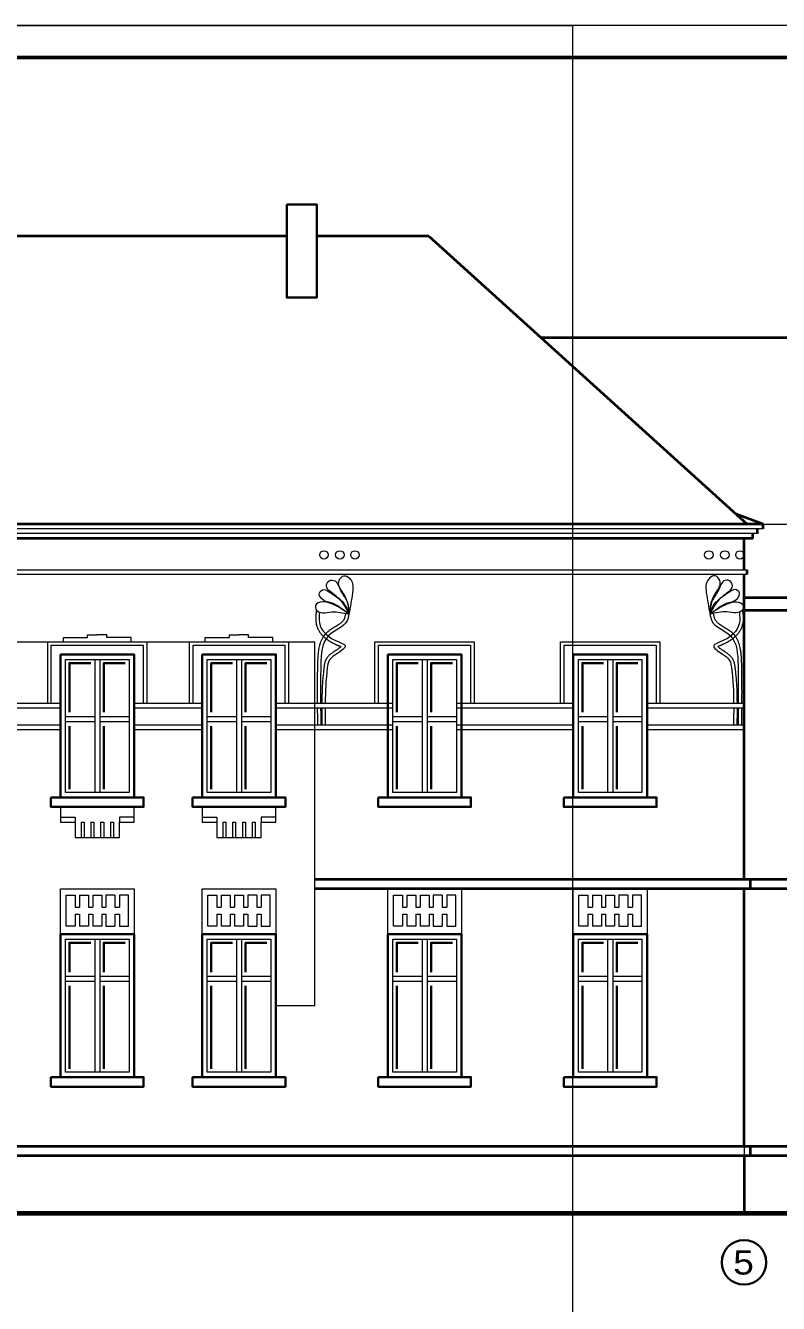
# Model space of a CAD drawing. Header units: millimetres. Extents: x 752233 to 2620908, y -654617 to -58944.
# Drawn here: x 1327299 to 1339145, y -292714 to -272613 of the extents above; entities that cross this region are included whole.
import ezdxf

# ---------------------------------------------------------------- set-up
doc = ezdxf.new("R2010")
doc.units = ezdxf.units.MM
doc.header["$LTSCALE"] = 90
doc.linetypes.add('DASHDOT', pattern=[25.4, 12.7, -6.35, 0, -6.35])
doc.layers.get('0').update_dxf_attribs({"lineweight": 15})
doc.layers.add('Frame', color=3, linetype='Continuous', lineweight=0, plot=False)
doc.styles.add('style2', font='ARIAL.TTF')

msp = doc.modelspace()

# ---------------------------------------------------------------- linework, layer by layer
at = {"color": 250, "linetype": 'ByBlock', "ltscale": 4}
msp.add_line((1393313.3, -272613.1), (1306957.9, -272613.1), dxfattribs=at)
at = {"color": 7, "lineweight": 50}
msp.add_line((1308957.9, -273113.1), (1392813.3, -273113.1), dxfattribs=at)
at = {"color": 250, "lineweight": 35}
for p, q in [((1331409.3, -275927.7), (1324501.7, -275927.7)), ((1333643.4, -275927.7), (1331879.3, -275927.7)), ((1333643.4, -275927.7), (1338654.5, -280454.6)), ((1339960.4, -277524), (1335410.4, -277524)), ((1338903.4, -280454.6), (1338480.4, -280297.3)), ((1338903.4, -280454.6), (1311913.4, -280454.6)), ((1338743.4, -280679.6), (1338743.4, -280604.6)), ((1338813.4, -280604.6), (1338813.4, -280529.6)), ((1338903.4, -280529.6), (1338903.4, -280454.6)), ((1338743.4, -280679.6), (1312073.4, -280679.6)), ((1338603.4, -281174.2), (1338603.4, -280679.6)), ((1338653.4, -281244.2), (1338653.4, -281174.2)), ((1338603.4, -286044.6), (1338603.4, -281244.2)), ((1345903.4, -281615.3), (1338603.4, -281615.3)), ((1345833.4, -281815.3), (1338603.4, -281815.3)), ((1364037, -286044.6), (1331849.8, -286044.6)), ((1364037, -286194.6), (1331849.8, -286194.6)), ((1338603.4, -290244.6), (1338603.4, -286194.6)), ((1338703.4, -286194.6), (1338703.4, -286044.6)), ((1345903.4, -290244.6), (1312113.4, -290244.6)), ((1338703.4, -290394.6), (1338703.4, -290244.6)), ((1345903.4, -290394.6), (1312113.4, -290394.6)), ((1338603.4, -290394.6), (1338603.4, -291300.2))]:
    msp.add_line(p, q, dxfattribs=at)
at = {"color": 250, "lineweight": 15}
for p, q in [((1338903.4, -280529.6), (1311913.4, -280529.6)), ((1338813.4, -280604.6), (1312003.4, -280604.6)), ((1338903.4, -280454.6), (1356983.4, -280454.6)), ((1317603.4, -281174.2), (1338653.4, -281174.2)), ((1317603.4, -281244.2), (1338653.4, -281244.2)), ((1326976.8, -282304.6), (1327646.8, -282304.6)), ((1329206.8, -282304.6), (1329876.8, -282304.6)), ((1331436.8, -282304.6), (1331849.8, -282304.6)), ((1331849.8, -288029.6), (1331849.8, -282304.6)), ((1328386.8, -282584.6), (1328386.8, -284674.6)), ((1328466.8, -282584.6), (1328466.8, -284674.6)), ((1330616.8, -282584.6), (1330616.8, -284674.6)), ((1330696.8, -282584.6), (1330696.8, -284674.6)), ((1333536.8, -282584.6), (1333536.8, -284674.6)), ((1333616.8, -282584.6), (1333616.8, -284674.6)), ((1336456.8, -282584.6), (1336456.8, -284674.6)), ((1336536.8, -282584.6), (1336536.8, -284674.6)), ((1326776.8, -283274.2), (1327846.8, -283274.2)), ((1326776.8, -283344.2), (1327846.8, -283344.2)), ((1327646.8, -283274.2), (1327846.8, -283274.2)), ((1329006.8, -283274.2), (1329206.8, -283274.2)), ((1329006.8, -283274.2), (1330076.8, -283274.2)), ((1329006.8, -283344.2), (1330076.8, -283344.2)), ((1329876.8, -283274.2), (1330076.8, -283274.2)), ((1331236.8, -283274.2), (1331436.8, -283274.2)), ((1331236.8, -283274.2), (1333076.8, -283274.2)), ((1331236.8, -283344.2), (1333076.8, -283344.2)), ((1332796.8, -283274.2), (1332996.8, -283274.2)), ((1334076.8, -283274.2), (1335916.8, -283274.2)), ((1334076.8, -283344.2), (1335916.8, -283344.2)), ((1334156.8, -283274.2), (1334356.8, -283274.2)), ((1335716.8, -283274.2), (1335916.8, -283274.2)), ((1337076.8, -283274.2), (1337276.8, -283274.2)), ((1337076.8, -283274.2), (1338603.4, -283274.2)), ((1337076.8, -283344.2), (1338603.4, -283344.2)), ((1326776.8, -283614.2), (1327846.8, -283614.2)), ((1327926.8, -283479.2), (1328386.8, -283479.2)), ((1327926.8, -283559.2), (1328386.8, -283559.2)), ((1328466.8, -283479.2), (1328926.8, -283479.2)), ((1328466.8, -283559.2), (1328926.8, -283559.2)), ((1329006.8, -283614.2), (1330076.8, -283614.2)), ((1330156.8, -283479.2), (1330616.8, -283479.2)), ((1330156.8, -283559.2), (1330616.8, -283559.2)), ((1330696.8, -283479.2), (1331156.8, -283479.2)), ((1330696.8, -283559.2), (1331156.8, -283559.2)), ((1331236.8, -283614.2), (1333076.8, -283614.2)), ((1333076.8, -283479.2), (1333536.8, -283479.2)), ((1333076.8, -283559.2), (1333536.8, -283559.2)), ((1333616.8, -283479.2), (1334076.8, -283479.2)), ((1333616.8, -283559.2), (1334076.8, -283559.2)), ((1334076.8, -283614.2), (1335916.8, -283614.2)), ((1335996.8, -283479.2), (1336456.8, -283479.2)), ((1335996.8, -283559.2), (1336456.8, -283559.2)), ((1336536.8, -283479.2), (1336996.8, -283479.2)), ((1336536.8, -283559.2), (1336996.8, -283559.2)), ((1337076.8, -283614.2), (1338603.4, -283614.2)), ((1326776.8, -283684.2), (1327846.8, -283684.2)), ((1329006.8, -283684.2), (1330076.8, -283684.2)), ((1331236.8, -283684.2), (1333076.8, -283684.2)), ((1334076.8, -283684.2), (1335916.8, -283684.2)), ((1337076.8, -283684.2), (1338603.4, -283684.2)), ((1328171.5, -285144.6), (1328220.2, -285144.6)), ((1328171.5, -285144.6), (1328171.5, -285384.6)), ((1328220.2, -285144.6), (1328220.2, -285384.6)), ((1328325, -285144.6), (1328373.7, -285144.6)), ((1328325, -285144.6), (1328325, -285384.6)), ((1328373.7, -285144.6), (1328373.7, -285384.6)), ((1328479.9, -285144.6), (1328528.6, -285144.6)), ((1328479.9, -285144.6), (1328479.9, -285384.6)), ((1328528.6, -285144.6), (1328528.6, -285384.6)), ((1328633.4, -285144.6), (1328682, -285144.6)), ((1328633.4, -285144.6), (1328633.4, -285384.6)), ((1328682, -285144.6), (1328682, -285384.6)), ((1330401.5, -285144.6), (1330450.2, -285144.6)), ((1330401.5, -285144.6), (1330401.5, -285384.6)), ((1330450.2, -285144.6), (1330450.2, -285384.6)), ((1330555, -285144.6), (1330603.7, -285144.6)), ((1330555, -285144.6), (1330555, -285384.6)), ((1330603.7, -285144.6), (1330603.7, -285384.6)), ((1330709.9, -285144.6), (1330758.6, -285144.6)), ((1330709.9, -285144.6), (1330709.9, -285384.6)), ((1330758.6, -285144.6), (1330758.6, -285384.6)), ((1330863.4, -285144.6), (1330912, -285144.6)), ((1330863.4, -285144.6), (1330863.4, -285384.6)), ((1330912, -285144.6), (1330912, -285384.6)), ((1328077.5, -286291.1), (1328077.5, -286479.2)), ((1328148.4, -286291.1), (1328148.4, -286479.2)), ((1328290.1, -286291.1), (1328290.1, -286479.2)), ((1328355.9, -286291.1), (1328355.9, -286479.2)), ((1328497.6, -286291.1), (1328497.6, -286479.2)), ((1328563.5, -286291.1), (1328563.5, -286479.2)), ((1328705.2, -286291.1), (1328705.2, -286479.2)), ((1328776.1, -286291.1), (1328776.1, -286479.2)), ((1330307.5, -286291.1), (1330307.5, -286479.2)), ((1330378.4, -286291.1), (1330378.4, -286479.2)), ((1330520.1, -286291.1), (1330520.1, -286479.2)), ((1330585.9, -286291.1), (1330585.9, -286479.2)), ((1330727.6, -286291.1), (1330727.6, -286479.2)), ((1330793.5, -286291.1), (1330793.5, -286479.2)), ((1330935.2, -286291.1), (1330935.2, -286479.2)), ((1331006.1, -286291.1), (1331006.1, -286479.2)), ((1333227.5, -286291.1), (1333227.5, -286479.2)), ((1333298.4, -286291.1), (1333298.4, -286479.2)), ((1333440.1, -286291.1), (1333440.1, -286479.2)), ((1333505.9, -286291.1), (1333505.9, -286479.2)), ((1333647.6, -286291.1), (1333647.6, -286479.2)), ((1333713.5, -286291.1), (1333713.5, -286479.2)), ((1333855.2, -286291.1), (1333855.2, -286479.2)), ((1333926.1, -286291.1), (1333926.1, -286479.2)), ((1336147.5, -286291.1), (1336147.5, -286479.2)), ((1336218.4, -286291.1), (1336218.4, -286479.2)), ((1336360.1, -286291.1), (1336360.1, -286479.2)), ((1336425.9, -286291.1), (1336425.9, -286479.2)), ((1336567.6, -286291.1), (1336567.6, -286479.2)), ((1336633.5, -286291.1), (1336633.5, -286479.2)), ((1336775.2, -286291.1), (1336775.2, -286479.2)), ((1336846.1, -286291.1), (1336846.1, -286479.2)), ((1328077.5, -286479.2), (1328148.4, -286479.2)), ((1328077.5, -286592.8), (1328148.4, -286592.8)), ((1328077.5, -286592.8), (1328077.5, -286781)), ((1328148.4, -286592.8), (1328148.4, -286781)), ((1328290.1, -286479.2), (1328355.9, -286479.2)), ((1328290.1, -286592.8), (1328355.9, -286592.8)), ((1328290.1, -286592.8), (1328290.1, -286781)), ((1328355.9, -286592.8), (1328355.9, -286781)), ((1328497.6, -286479.2), (1328563.5, -286479.2)), ((1328497.6, -286592.8), (1328563.5, -286592.8)), ((1328497.6, -286592.8), (1328497.6, -286781)), ((1328563.5, -286592.8), (1328563.5, -286781)), ((1328705.2, -286479.2), (1328776.1, -286479.2)), ((1328705.2, -286592.8), (1328776.1, -286592.8)), ((1328705.2, -286592.8), (1328705.2, -286781)), ((1328776.1, -286592.8), (1328776.1, -286781)), ((1330307.5, -286479.2), (1330378.4, -286479.2)), ((1330307.5, -286592.8), (1330378.4, -286592.8)), ((1330307.5, -286592.8), (1330307.5, -286781)), ((1330378.4, -286592.8), (1330378.4, -286781)), ((1330520.1, -286479.2), (1330585.9, -286479.2)), ((1330520.1, -286592.8), (1330585.9, -286592.8)), ((1330520.1, -286592.8), (1330520.1, -286781)), ((1330585.9, -286592.8), (1330585.9, -286781)), ((1330727.6, -286479.2), (1330793.5, -286479.2)), ((1330727.6, -286592.8), (1330793.5, -286592.8)), ((1330727.6, -286592.8), (1330727.6, -286781)), ((1330793.5, -286592.8), (1330793.5, -286781)), ((1330935.2, -286479.2), (1331006.1, -286479.2)), ((1330935.2, -286592.8), (1331006.1, -286592.8)), ((1330935.2, -286592.8), (1330935.2, -286781)), ((1331006.1, -286592.8), (1331006.1, -286781)), ((1333227.5, -286479.2), (1333298.4, -286479.2)), ((1333227.5, -286592.8), (1333298.4, -286592.8)), ((1333227.5, -286592.8), (1333227.5, -286781)), ((1333298.4, -286592.8), (1333298.4, -286781)), ((1333440.1, -286479.2), (1333505.9, -286479.2)), ((1333440.1, -286592.8), (1333505.9, -286592.8)), ((1333440.1, -286592.8), (1333440.1, -286781)), ((1333505.9, -286592.8), (1333505.9, -286781)), ((1333647.6, -286479.2), (1333713.5, -286479.2)), ((1333647.6, -286592.8), (1333713.5, -286592.8)), ((1333647.6, -286592.8), (1333647.6, -286781)), ((1333713.5, -286592.8), (1333713.5, -286781)), ((1333855.2, -286479.2), (1333926.1, -286479.2)), ((1333855.2, -286592.8), (1333926.1, -286592.8)), ((1333855.2, -286592.8), (1333855.2, -286781)), ((1333926.1, -286592.8), (1333926.1, -286781)), ((1336147.5, -286479.2), (1336218.4, -286479.2)), ((1336147.5, -286592.8), (1336218.4, -286592.8)), ((1336147.5, -286592.8), (1336147.5, -286781)), ((1336218.4, -286592.8), (1336218.4, -286781)), ((1336360.1, -286479.2), (1336425.9, -286479.2)), ((1336360.1, -286592.8), (1336425.9, -286592.8)), ((1336360.1, -286592.8), (1336360.1, -286781)), ((1336425.9, -286592.8), (1336425.9, -286781)), ((1336567.6, -286479.2), (1336633.5, -286479.2)), ((1336567.6, -286592.8), (1336633.5, -286592.8)), ((1336567.6, -286592.8), (1336567.6, -286781)), ((1336633.5, -286592.8), (1336633.5, -286781)), ((1336775.2, -286479.2), (1336846.1, -286479.2)), ((1336775.2, -286592.8), (1336846.1, -286592.8)), ((1336775.2, -286592.8), (1336775.2, -286781)), ((1336846.1, -286592.8), (1336846.1, -286781)), ((1328386.8, -286984.6), (1328386.8, -289074.6)), ((1328466.8, -286984.6), (1328466.8, -289074.6)), ((1330616.8, -286984.6), (1330616.8, -289074.6)), ((1330696.8, -286984.6), (1330696.8, -289074.6)), ((1333536.8, -286984.6), (1333536.8, -289074.6)), ((1333616.8, -286984.6), (1333616.8, -289074.6)), ((1336456.8, -286984.6), (1336456.8, -289074.6)), ((1336536.8, -286984.6), (1336536.8, -289074.6)), ((1327926.8, -287567), (1328386.8, -287567)), ((1327926.8, -287647), (1328386.8, -287647)), ((1328466.8, -287567), (1328926.8, -287567)), ((1328466.8, -287647), (1328926.8, -287647)), ((1330156.8, -287567), (1330616.8, -287567)), ((1330156.8, -287647), (1330616.8, -287647)), ((1330696.8, -287567), (1331156.8, -287567)), ((1330696.8, -287647), (1331156.8, -287647)), ((1333076.8, -287567), (1333536.8, -287567)), ((1333076.8, -287647), (1333536.8, -287647)), ((1333616.8, -287567), (1334076.8, -287567)), ((1333616.8, -287647), (1334076.8, -287647)), ((1335996.8, -287567), (1336456.8, -287567)), ((1335996.8, -287647), (1336456.8, -287647)), ((1336536.8, -287567), (1336996.8, -287567)), ((1336536.8, -287647), (1336996.8, -287647)), ((1331236.8, -288029.6), (1331849.8, -288029.6))]:
    msp.add_line(p, q, dxfattribs=at)
at = {"color": 1, "linetype": 'DASHDOT', "ltscale": 0.9}
msp.add_line((1338603.4, -290241.8), (1338603.4, -291717.8), dxfattribs=at)
at = {"color": 250, "lineweight": 60}
msp.add_line((1391199.6, -291300.2), (1309795.2, -291300.2), dxfattribs=at)
at = {"color": 250, "lineweight": 30}
for points in [[(1331409.3, -275427.7), (1331409.3, -276892.7), (1331879.3, -276892.7), (1331879.3, -275427.7)], [(1327846.8, -282504.6), (1329006.8, -282504.6), (1329006.8, -284754.6), (1327846.8, -284754.6)], [(1330076.8, -282504.6), (1331236.8, -282504.6), (1331236.8, -284754.6), (1330076.8, -284754.6)], [(1332996.8, -282504.6), (1334156.8, -282504.6), (1334156.8, -284754.6), (1332996.8, -284754.6)], [(1335916.8, -282504.6), (1337076.8, -282504.6), (1337076.8, -284754.6), (1335916.8, -284754.6)], [(1327696.8, -284754.6), (1329156.8, -284754.6), (1329156.8, -284904.6), (1327696.8, -284904.6)], [(1329926.8, -284754.6), (1331386.8, -284754.6), (1331386.8, -284904.6), (1329926.8, -284904.6)], [(1332846.8, -284754.6), (1334306.8, -284754.6), (1334306.8, -284904.6), (1332846.8, -284904.6)], [(1335766.8, -284754.6), (1337226.8, -284754.6), (1337226.8, -284904.6), (1335766.8, -284904.6)], [(1327846.8, -286904.6), (1329006.8, -286904.6), (1329006.8, -289154.6), (1327846.8, -289154.6)], [(1330076.8, -286904.6), (1331236.8, -286904.6), (1331236.8, -289154.6), (1330076.8, -289154.6)], [(1332996.8, -286904.6), (1334156.8, -286904.6), (1334156.8, -289154.6), (1332996.8, -289154.6)], [(1335916.8, -286904.6), (1337076.8, -286904.6), (1337076.8, -289154.6), (1335916.8, -289154.6)], [(1327696.8, -289154.6), (1329156.8, -289154.6), (1329156.8, -289304.6), (1327696.8, -289304.6)], [(1329926.8, -289154.6), (1331386.8, -289154.6), (1331386.8, -289304.6), (1329926.8, -289304.6)], [(1332846.8, -289154.6), (1334306.8, -289154.6), (1334306.8, -289304.6), (1332846.8, -289304.6)], [(1335766.8, -289154.6), (1337226.8, -289154.6), (1337226.8, -289304.6), (1335766.8, -289304.6)]]:
    msp.add_lwpolyline(points, close=True, dxfattribs=at)
at = {"color": 250, "lineweight": 15}
for points in [[(1327894.2, -282304.6), (1327894.2, -282239.1), (1328275.1, -282239.1), (1328275.1, -282199.3), (1328426.8, -282199.3)], [(1328959.4, -282304.6), (1328959.4, -282239.1), (1328578.5, -282239.1), (1328578.5, -282199.3), (1328426.8, -282199.3)], [(1330124.2, -282304.6), (1330124.2, -282239.1), (1330505.1, -282239.1), (1330505.1, -282199.3), (1330656.8, -282199.3)], [(1331189.4, -282304.6), (1331189.4, -282239.1), (1330808.5, -282239.1), (1330808.5, -282199.3), (1330656.8, -282199.3)], [(1327646.8, -283274.2), (1327646.8, -282304.6), (1329206.8, -282304.6), (1329206.8, -283274.2)], [(1327703.6, -283274.2), (1327703.6, -282361.4), (1329150, -282361.4), (1329150, -283274.2)], [(1329876.8, -283274.2), (1329876.8, -282304.6), (1331436.8, -282304.6), (1331436.8, -283274.2)], [(1329933.6, -283274.2), (1329933.6, -282361.4), (1331380, -282361.4), (1331380, -283274.2)], [(1332796.8, -283274.2), (1332796.8, -282304.6), (1334356.8, -282304.6), (1334356.8, -283274.2)], [(1332853.6, -283274.2), (1332853.6, -282361.4), (1334300, -282361.4), (1334300, -283274.2)], [(1335716.8, -283274.2), (1335716.8, -282304.6), (1337276.8, -282304.6), (1337276.8, -283274.2)], [(1335773.6, -283274.2), (1335773.6, -282361.4), (1337220, -282361.4), (1337220, -283274.2)], [(1327846.8, -284904.6), (1327846.8, -285144.6), (1328076.8, -285144.6), (1328076.8, -285384.6), (1328776.8, -285384.6), (1328776.8, -285144.6), (1329006.8, -285144.6), (1329006.8, -284904.6)], [(1330076.8, -284904.6), (1330076.8, -285144.6), (1330306.8, -285144.6), (1330306.8, -285384.6), (1331006.8, -285384.6), (1331006.8, -285144.6), (1331236.8, -285144.6), (1331236.8, -284904.6)], [(1327846.8, -285064.6), (1328076.8, -285064.6), (1328076.8, -285144.6)], [(1329006.8, -285064.6), (1328776.8, -285064.6), (1328776.8, -285144.6)], [(1330076.8, -285064.6), (1330306.8, -285064.6), (1330306.8, -285144.6)], [(1331236.8, -285064.6), (1331006.8, -285064.6), (1331006.8, -285144.6)], [(1328077.5, -286781), (1327935.8, -286781), (1327935.8, -286291.1), (1328077.5, -286291.1)], [(1328148.4, -286291.1), (1328290.1, -286291.1)], [(1328355.9, -286291.1), (1328497.6, -286291.1)], [(1328705.2, -286291.1), (1328563.5, -286291.1)], [(1328776.1, -286781), (1328917.8, -286781), (1328917.8, -286291.1), (1328776.1, -286291.1)], [(1330307.5, -286781), (1330165.8, -286781), (1330165.8, -286291.1), (1330307.5, -286291.1)], [(1330378.4, -286291.1), (1330520.1, -286291.1)], [(1330585.9, -286291.1), (1330727.6, -286291.1)], [(1330935.2, -286291.1), (1330793.5, -286291.1)], [(1331006.1, -286781), (1331147.8, -286781), (1331147.8, -286291.1), (1331006.1, -286291.1)], [(1333227.5, -286781), (1333085.8, -286781), (1333085.8, -286291.1), (1333227.5, -286291.1)], [(1333298.4, -286291.1), (1333440.1, -286291.1)], [(1333505.9, -286291.1), (1333647.6, -286291.1)], [(1333855.2, -286291.1), (1333713.5, -286291.1)], [(1333926.1, -286781), (1334067.8, -286781), (1334067.8, -286291.1), (1333926.1, -286291.1)], [(1336147.5, -286781), (1336005.8, -286781), (1336005.8, -286291.1), (1336147.5, -286291.1)], [(1336218.4, -286291.1), (1336360.1, -286291.1)], [(1336425.9, -286291.1), (1336567.6, -286291.1)], [(1336775.2, -286291.1), (1336633.5, -286291.1)], [(1336846.1, -286781), (1336987.8, -286781), (1336987.8, -286291.1), (1336846.1, -286291.1)], [(1328290.1, -286781), (1328148.4, -286781)], [(1328497.6, -286781), (1328355.9, -286781)], [(1328563.5, -286781), (1328705.2, -286781)], [(1330520.1, -286781), (1330378.4, -286781)], [(1330727.6, -286781), (1330585.9, -286781)], [(1330793.5, -286781), (1330935.2, -286781)], [(1333440.1, -286781), (1333298.4, -286781)], [(1333647.6, -286781), (1333505.9, -286781)], [(1333713.5, -286781), (1333855.2, -286781)], [(1336360.1, -286781), (1336218.4, -286781)], [(1336567.6, -286781), (1336425.9, -286781)], [(1336633.5, -286781), (1336775.2, -286781)]]:
    msp.add_lwpolyline(points, dxfattribs=at)
for points in [[(1327926.8, -282584.6), (1328926.8, -282584.6), (1328926.8, -284674.6), (1327926.8, -284674.6)], [(1330156.8, -282584.6), (1331156.8, -282584.6), (1331156.8, -284674.6), (1330156.8, -284674.6)], [(1333076.8, -282584.6), (1334076.8, -282584.6), (1334076.8, -284674.6), (1333076.8, -284674.6)], [(1335996.8, -282584.6), (1336996.8, -282584.6), (1336996.8, -284674.6), (1335996.8, -284674.6)], [(1327846.8, -286194.6), (1329006.8, -286194.6), (1329006.8, -286904.6), (1327846.8, -286904.6)], [(1330076.8, -286194.6), (1331236.8, -286194.6), (1331236.8, -286904.6), (1330076.8, -286904.6)], [(1332996.8, -286194.6), (1334156.8, -286194.6), (1334156.8, -286904.6), (1332996.8, -286904.6)], [(1335916.8, -286194.6), (1337076.8, -286194.6), (1337076.8, -286904.6), (1335916.8, -286904.6)], [(1327926.8, -286984.6), (1328926.8, -286984.6), (1328926.8, -289074.6), (1327926.8, -289074.6)], [(1330156.8, -286984.6), (1331156.8, -286984.6), (1331156.8, -289074.6), (1330156.8, -289074.6)], [(1333076.8, -286984.6), (1334076.8, -286984.6), (1334076.8, -289074.6), (1333076.8, -289074.6)], [(1335996.8, -286984.6), (1336996.8, -286984.6), (1336996.8, -289074.6), (1335996.8, -289074.6)]]:
    msp.add_lwpolyline(points, close=True, dxfattribs=at)
at = {"color": 250, "lineweight": 30}
for points in [[(1328324.1, -282641.7), (1327989.5, -282641.7), (1327989.5, -283415.2)], [(1328864.1, -282641.7), (1328529.5, -282641.7), (1328529.5, -283415.2)], [(1330554.1, -282641.7), (1330219.5, -282641.7), (1330219.5, -283415.2)], [(1331094.1, -282641.7), (1330759.5, -282641.7), (1330759.5, -283415.2)], [(1333474.1, -282641.7), (1333139.5, -282641.7), (1333139.5, -283415.2)], [(1334014.1, -282641.7), (1333679.5, -282641.7), (1333679.5, -283415.2)], [(1336394.1, -282641.7), (1336059.5, -282641.7), (1336059.5, -283415.2)], [(1336934.1, -282641.7), (1336599.5, -282641.7), (1336599.5, -283415.2)], [(1327989.5, -283632.4), (1327989.5, -284626)], [(1328529.5, -283632.4), (1328529.5, -284626)], [(1330219.5, -283632.4), (1330219.5, -284626)], [(1330759.5, -283632.4), (1330759.5, -284626)], [(1333139.5, -283632.4), (1333139.5, -284626)], [(1333679.5, -283632.4), (1333679.5, -284626)], [(1336059.5, -283632.4), (1336059.5, -284626)], [(1336599.5, -283632.4), (1336599.5, -284626)], [(1328324.1, -287041.7), (1327989.5, -287041.7), (1327989.5, -287503)], [(1328864.1, -287041.7), (1328529.5, -287041.7), (1328529.5, -287503)], [(1330554.1, -287041.7), (1330219.5, -287041.7), (1330219.5, -287503)], [(1331094.1, -287041.7), (1330759.5, -287041.7), (1330759.5, -287503)], [(1333474.1, -287041.7), (1333139.5, -287041.7), (1333139.5, -287503)], [(1334014.1, -287041.7), (1333679.5, -287041.7), (1333679.5, -287503)], [(1336394.1, -287041.7), (1336059.5, -287041.7), (1336059.5, -287503)], [(1336934.1, -287041.7), (1336599.5, -287041.7), (1336599.5, -287503)], [(1327989.5, -287720.2), (1327989.5, -289026)], [(1328529.5, -287720.2), (1328529.5, -289026)], [(1330219.5, -287720.2), (1330219.5, -289026)], [(1330759.5, -287720.2), (1330759.5, -289026)], [(1333139.5, -287720.2), (1333139.5, -289026)], [(1333679.5, -287720.2), (1333679.5, -289026)], [(1336059.5, -287720.2), (1336059.5, -289026)], [(1336599.5, -287720.2), (1336599.5, -289026)]]:
    msp.add_lwpolyline(points, dxfattribs=at)
at = {"color": 250, "lineweight": 15}
for centre in [(1331993.6, -280940.3), (1332243.6, -280940.3), (1332482, -280940.3), (1338050.3, -280940.3), (1338300.3, -280940.3), (1338538.7, -280940.3)]:
    msp.add_circle(centre, 66.6, dxfattribs=at)
at = {"color": 7, "lineweight": 30, "ltscale": 2}
msp.add_circle((1338603.6, -292067.8), 350, dxfattribs=at)
at = {"color": 250, "lineweight": 15}
for points in [[(1332385.3, -281871.4), (1332351.3, -281660.1), (1332260, -281508.7), (1332146.1, -281339.8), (1332056.7, -281362), (1332037.6, -281453.2), (1332112.8, -281532.2), (1332208.7, -281609.2), (1332329.7, -281729.5), (1332385.3, -281871.4)], [(1332385.3, -281871.4), (1332443.7, -281536), (1332443.7, -281394.3), (1332393.1, -281306.8), (1332308.5, -281267), (1332231.8, -281343.8), (1332231.8, -281429.9), (1332297.4, -281543.6), (1332373.4, -281720.6), (1332385.3, -281871.4)], [(1338067.9, -281871.4), (1338009.5, -281536), (1338009.5, -281394.3), (1338060, -281306.8), (1338144.6, -281267), (1338221.3, -281343.8), (1338221.3, -281429.9), (1338155.7, -281543.6), (1338079.7, -281720.6), (1338067.9, -281871.4)], [(1338067.9, -281871.4), (1338101.8, -281660.1), (1338193.2, -281508.7), (1338307, -281339.8), (1338396.4, -281362), (1338415.5, -281453.2), (1338340.3, -281532.2), (1338244.5, -281609.2), (1338123.5, -281729.5), (1338067.9, -281871.4)], [(1332385.3, -281871.4), (1332218.8, -281619.7), (1332091.7, -281532.1), (1331989.8, -281486.4), (1331923.3, -281535.1), (1331953.1, -281626.7), (1332106.6, -281694.6), (1332223.2, -281752.8), (1332385.3, -281871.4)], [(1338067.9, -281871.4), (1338234.4, -281619.7), (1338361.5, -281532.1), (1338463.4, -281486.4), (1338529.8, -281535.1), (1338500, -281626.7), (1338346.6, -281694.6), (1338229.9, -281752.8), (1338067.9, -281871.4)], [(1332385.3, -281871.4), (1332118.4, -281837.7), (1331973.1, -281851.4), (1331876.8, -281808.1), (1331861.6, -281733.7), (1331969.4, -281677.2), (1332101.3, -281703.8), (1332215.1, -281756.7), (1332385.3, -281871.4)], [(1338067.9, -281871.4), (1338334.7, -281837.7), (1338480.1, -281851.4), (1338576.3, -281808.1), (1338591.5, -281733.7), (1338483.7, -281677.2), (1338351.8, -281703.8), (1338238, -281756.7), (1338067.9, -281871.4)], [(1331923, -281841.1), (1331923, -282006.7), (1332225.6, -282309.3), (1332327, -282367.9), (1332206.4, -282488.5), (1332155.1, -282522.7)], [(1338530.2, -281841.1), (1338530.2, -282006.7), (1338227.6, -282309.3), (1338126.1, -282367.9), (1338246.8, -282488.5), (1338298, -282522.7)]]:
    msp.add_spline(points, degree=3, dxfattribs=at)
for points, knots in [([(1331876.4, -281807.6), (1331869, -281849.6), (1331868, -281862.4), (1331866.2, -281888.4), (1331865.5, -281901.6), (1331864.6, -281928.1), (1331864.5, -281941.5), (1331865.2, -281968.4), (1331866.1, -281982), (1331868.5, -282002.2), (1331869.5, -282008.9), (1331872.3, -282025.2), (1331874.4, -282034.8), (1331879.3, -282053.6), (1331882.2, -282062.8), (1331891, -282087.5), (1331897.6, -282102.6), (1331912.9, -282131.7), (1331921.6, -282145.8), (1331940.7, -282172.8), (1331951.1, -282185.8), (1331973.6, -282210.8), (1331985.7, -282222.7), (1332011.3, -282245.6), (1332024.8, -282256.6), (1332053.2, -282277.5), (1332068.1, -282287.6), (1332107.9, -282312.1), (1332133.7, -282325.9), (1332166.1, -282341.2), (1332171.3, -282343.6), (1332180.3, -282347.7), (1332184.1, -282349.4), (1332190.7, -282352.3), (1332193.6, -282353.5), (1332198.5, -282355.6), (1332200.5, -282356.4), (1332204.8, -282358.2), (1332207, -282359.1), (1332211.3, -282360.9), (1332213.5, -282361.7), (1332219.9, -282364.3), (1332224.1, -282366), (1332233.9, -282369.9), (1332239.3, -282372.1), (1332249.5, -282376.3), (1332254.3, -282378.4), (1332260, -282380.9), (1332261.2, -282381.5), (1332262.4, -282382)], [0, 0, 0, 0, 36.8265915, 36.8265915, 73.653183, 73.653183, 110.4797745, 110.4797745, 147.306366, 147.306366, 165.3550279, 165.3550279, 191.4630406, 191.4630406, 217.5710533, 217.5710533, 262.3217464, 262.3217464, 307.0724395, 307.0724395, 351.8231327, 351.8231327, 396.5738258, 396.5738258, 441.3245189, 441.3245189, 486.0752121, 486.0752121, 556.2493509, 556.2493509, 569.5589449, 569.5589449, 579.1058559, 579.1058559, 586.2364172, 586.2364172, 591.2998485, 591.2998485, 596.6770537, 596.6770537, 602.0542588, 602.0542588, 612.8086691, 612.8086691, 627.5065501, 627.5065501, 642.2044311, 642.2044311, 646.478024, 646.478024, 646.478024, 646.478024]), ([(1338576.7, -281807.6), (1338584.1, -281849.6), (1338585.1, -281862.4), (1338586.9, -281888.4), (1338587.6, -281901.6), (1338588.5, -281928.1), (1338588.6, -281941.5), (1338587.9, -281968.4), (1338587, -281982), (1338584.6, -282002.2), (1338583.7, -282008.9), (1338580.8, -282025.2), (1338578.8, -282034.8), (1338573.8, -282053.6), (1338571, -282062.8), (1338562.2, -282087.5), (1338555.5, -282102.6), (1338540.2, -282131.7), (1338531.6, -282145.8), (1338512.5, -282172.8), (1338502, -282185.8), (1338479.5, -282210.8), (1338467.4, -282222.7), (1338441.8, -282245.6), (1338428.3, -282256.6), (1338399.9, -282277.5), (1338385, -282287.6), (1338345.2, -282312.1), (1338319.4, -282325.9), (1338287.1, -282341.2), (1338281.9, -282343.6), (1338272.9, -282347.7), (1338269.1, -282349.4), (1338262.4, -282352.3), (1338259.6, -282353.5), (1338254.7, -282355.6), (1338252.6, -282356.4), (1338248.4, -282358.2), (1338246.2, -282359.1), (1338241.8, -282360.9), (1338239.7, -282361.7), (1338233.2, -282364.3), (1338229, -282366), (1338219.3, -282369.9), (1338213.9, -282372.1), (1338203.6, -282376.3), (1338198.8, -282378.4), (1338193.2, -282380.9), (1338191.9, -282381.5), (1338190.8, -282382)], [0, 0, 0, 0, 36.8265915, 36.8265915, 73.653183, 73.653183, 110.4797745, 110.4797745, 147.306366, 147.306366, 165.3550279, 165.3550279, 191.4630406, 191.4630406, 217.5710533, 217.5710533, 262.3217464, 262.3217464, 307.0724395, 307.0724395, 351.8231327, 351.8231327, 396.5738258, 396.5738258, 441.3245189, 441.3245189, 486.0752121, 486.0752121, 556.2493509, 556.2493509, 569.5589449, 569.5589449, 579.1058559, 579.1058559, 586.2364172, 586.2364172, 591.2998485, 591.2998485, 596.6770537, 596.6770537, 602.0542588, 602.0542588, 612.8086691, 612.8086691, 627.5065501, 627.5065501, 642.2044311, 642.2044311, 646.478024, 646.478024, 646.478024, 646.478024]), ([(1332333.6, -281859.5), (1332331.5, -281870.8), (1332330, -281879.2), (1332326.8, -281895.5), (1332325.2, -281903.3), (1332321.6, -281918.1), (1332319.7, -281925), (1332316, -281936.7), (1332314.2, -281941.5), (1332311.7, -281947.4), (1332311.1, -281948.8), (1332310, -281951.1), (1332309.6, -281952), (1332308, -281955.2), (1332306.8, -281957.4), (1332302.8, -281964.5), (1332299.7, -281969.1), (1332292.9, -281978.3), (1332289.1, -281982.9), (1332280.9, -281991.9), (1332276.4, -281996.4), (1332266.8, -282005.3), (1332261.7, -282009.7), (1332250.8, -282018.4), (1332245, -282022.8), (1332229.9, -282033.7), (1332220.1, -282040.2), (1332199.8, -282053.2), (1332189.1, -282059.7), (1332167.3, -282072.9), (1332156.1, -282079.5), (1332133.5, -282093.3), (1332122.1, -282100.3), (1332099.3, -282115.1), (1332088, -282122.8), (1332065.7, -282139.2), (1332054.7, -282147.9), (1332041.3, -282159.8), (1332038.5, -282162.4), (1332033.8, -282166.8), (1332032, -282168.6), (1332028.3, -282172.2), (1332026.5, -282174), (1332021.1, -282179.6), (1332017.6, -282183.3), (1332007.4, -282194.8), (1332001, -282202.6), (1331985.6, -282223.4), (1331977, -282236.6), (1331961.5, -282263.7), (1331954.6, -282277.6), (1331942.3, -282306.1), (1331936.9, -282320.6), (1331927.3, -282350.1), (1331923.1, -282365), (1331915.8, -282395.3), (1331912.7, -282410.5), (1331905.8, -282449.8), (1331902.7, -282473.9), (1331897.9, -282522.3), (1331896.2, -282546.6), (1331893.7, -282595), (1331892.9, -282619.1), (1331892.1, -282650), (1331892, -282657.1), (1331891.6, -282670.4), (1331891.5, -282676.6), (1331891.2, -282689), (1331891.1, -282695.1), (1331890.7, -282713.6), (1331890.5, -282725.9), (1331889.8, -282762.6), (1331889.4, -282786.9), (1331888.4, -282859.3), (1331887.9, -282906.8), (1331887, -283047.8), (1331887.1, -283139.4), (1331887.7, -283244.6), (1331887.8, -283259.4), (1331887.9, -283274.2)], [0, 0, 0, 0, 25.7332937, 25.7332937, 51.4665874, 51.4665874, 77.199881, 77.199881, 97.9560649, 97.9560649, 104.5029014, 104.5029014, 108.9260735, 108.9260735, 120.4320502, 120.4320502, 144.7137772, 144.7137772, 168.9955042, 168.9955042, 193.2772312, 193.2772312, 217.5589582, 217.5589582, 241.8406852, 241.8406852, 278.6745863, 278.6745863, 315.5084874, 315.5084874, 352.3423885, 352.3423885, 389.1762896, 389.1762896, 426.0101907, 426.0101907, 462.8440918, 462.8440918, 472.7566319, 472.7566319, 479.4596739, 479.4596739, 486.1627158, 486.1627158, 499.5687998, 499.5687998, 526.3809676, 526.3809676, 568.5230853, 568.5230853, 610.6652029, 610.6652029, 652.8073206, 652.8073206, 694.9494382, 694.9494382, 737.0915559, 737.0915559, 802.4284236, 802.4284236, 867.7652914, 867.7652914, 933.1021591, 933.1021591, 952.56603, 952.56603, 969.774606, 969.774606, 986.983182, 986.983182, 1021.400334, 1021.400334, 1090.2346379, 1090.2346379, 1227.9032457, 1227.9032457, 1503.2404614, 1503.2404614, 1548.581059, 1548.581059, 1548.581059, 1548.581059]), ([(1332385.3, -281871.4), (1332378.8, -281907.5), (1332350.1, -282068.7), (1331960.8, -282175.7), (1331940.2, -282723), (1331939.6, -283082.6), (1331941, -283274.2)], [0, 0, 0, 0, 106.6883158, 475.3530894, 960.781268, 1548.9696341, 1548.9696341, 1548.9696341, 1548.9696341]), ([(1338067.9, -281871.4), (1338074.3, -281907.5), (1338103.1, -282068.7), (1338492.4, -282175.7), (1338513, -282723), (1338513.5, -283082.6), (1338512.1, -283274.2)], [0, 0, 0, 0, 106.6883158, 475.3530894, 960.781268, 1548.9696341, 1548.9696341, 1548.9696341, 1548.9696341]), ([(1338119.6, -281859.5), (1338121.7, -281870.8), (1338123.2, -281879.2), (1338126.3, -281895.5), (1338128, -281903.3), (1338131.5, -281918.1), (1338133.4, -281925), (1338137.2, -281936.7), (1338139, -281941.5), (1338141.5, -281947.4), (1338142.1, -281948.8), (1338143.1, -281951.1), (1338143.6, -281952), (1338145.1, -281955.2), (1338146.4, -281957.4), (1338150.4, -281964.5), (1338153.4, -281969.1), (1338160.3, -281978.3), (1338164, -281982.9), (1338172.2, -281991.9), (1338176.7, -281996.4), (1338186.3, -282005.3), (1338191.5, -282009.7), (1338202.4, -282018.4), (1338208.1, -282022.8), (1338223.3, -282033.7), (1338233, -282040.2), (1338253.4, -282053.2), (1338264, -282059.7), (1338285.8, -282072.9), (1338297, -282079.5), (1338319.6, -282093.3), (1338331.1, -282100.3), (1338353.8, -282115.1), (1338365.2, -282122.8), (1338387.5, -282139.2), (1338398.4, -282147.9), (1338411.8, -282159.8), (1338414.7, -282162.4), (1338419.3, -282166.8), (1338421.2, -282168.6), (1338424.9, -282172.2), (1338426.7, -282174), (1338432.1, -282179.6), (1338435.5, -282183.3), (1338445.7, -282194.8), (1338452.1, -282202.6), (1338467.6, -282223.4), (1338476.2, -282236.6), (1338491.6, -282263.7), (1338498.5, -282277.6), (1338510.8, -282306.1), (1338516.3, -282320.6), (1338525.9, -282350.1), (1338530.1, -282365), (1338537.4, -282395.3), (1338540.5, -282410.5), (1338547.4, -282449.8), (1338550.5, -282473.9), (1338555.3, -282522.3), (1338556.9, -282546.6), (1338559.4, -282595), (1338560.2, -282619.1), (1338561, -282650), (1338561.2, -282657.1), (1338561.5, -282670.4), (1338561.6, -282676.6), (1338561.9, -282689), (1338562, -282695.1), (1338562.4, -282713.6), (1338562.7, -282725.9), (1338563.3, -282762.6), (1338563.7, -282786.9), (1338564.8, -282859.3), (1338565.2, -282906.8), (1338566.1, -283047.8), (1338566, -283139.4), (1338565.4, -283244.6), (1338565.3, -283259.4), (1338565.2, -283274.2)], [0, 0, 0, 0, 25.7332937, 25.7332937, 51.4665874, 51.4665874, 77.199881, 77.199881, 97.9560649, 97.9560649, 104.5029014, 104.5029014, 108.9260735, 108.9260735, 120.4320502, 120.4320502, 144.7137772, 144.7137772, 168.9955042, 168.9955042, 193.2772312, 193.2772312, 217.5589582, 217.5589582, 241.8406852, 241.8406852, 278.6745863, 278.6745863, 315.5084874, 315.5084874, 352.3423885, 352.3423885, 389.1762896, 389.1762896, 426.0101907, 426.0101907, 462.8440918, 462.8440918, 472.7566319, 472.7566319, 479.4596739, 479.4596739, 486.1627158, 486.1627158, 499.5687998, 499.5687998, 526.3809676, 526.3809676, 568.5230853, 568.5230853, 610.6652029, 610.6652029, 652.8073206, 652.8073206, 694.9494382, 694.9494382, 737.0915559, 737.0915559, 802.4284236, 802.4284236, 867.7652914, 867.7652914, 933.1021591, 933.1021591, 952.56603, 952.56603, 969.774606, 969.774606, 986.983182, 986.983182, 1021.400334, 1021.400334, 1090.2346379, 1090.2346379, 1227.9032457, 1227.9032457, 1503.2404614, 1503.2404614, 1548.581059, 1548.581059, 1548.581059, 1548.581059]), ([(1332262.4, -282382), (1332259.5, -282384.7), (1332256.3, -282387.6), (1332249.2, -282393.5), (1332245.4, -282396.5), (1332237.4, -282402.7), (1332233.2, -282405.8), (1332224.6, -282412.1), (1332220.1, -282415.3), (1332209.1, -282423), (1332202.4, -282427.5), (1332191.7, -282434.6), (1332187.7, -282437.2), (1332181.8, -282441.1), (1332179.9, -282442.4), (1332176.3, -282444.8), (1332174.7, -282445.9), (1332171.6, -282447.9), (1332170, -282449), (1332165.4, -282452), (1332162.5, -282454), (1332153.7, -282459.8), (1332148.1, -282463.5), (1332136.9, -282471), (1332131.3, -282474.8), (1332125.6, -282478.5)], [786.4880645, 786.4880645, 786.4880645, 786.4880645, 800.3206237, 800.3206237, 814.1531829, 814.1531829, 827.9857421, 827.9857421, 841.8183013, 841.8183013, 862.0259874, 862.0259874, 874.2176192, 874.2176192, 880.4341109, 880.4341109, 885.5393898, 885.5393898, 890.6446687, 890.6446687, 900.8552265, 900.8552265, 921.2763421, 921.2763421, 942.8610096, 942.8610096, 942.8610096, 942.8610096]), ([(1338190.8, -282382), (1338193.6, -282384.7), (1338196.9, -282387.6), (1338203.9, -282393.5), (1338207.7, -282396.5), (1338215.7, -282402.7), (1338219.9, -282405.8), (1338228.6, -282412.1), (1338233, -282415.3), (1338244.1, -282423), (1338250.8, -282427.5), (1338261.4, -282434.6), (1338265.4, -282437.2), (1338271.3, -282441.1), (1338273.3, -282442.4), (1338276.9, -282444.8), (1338278.4, -282445.9), (1338281.6, -282447.9), (1338283.1, -282449), (1338287.7, -282452), (1338290.7, -282454), (1338299.4, -282459.8), (1338305, -282463.5), (1338316.3, -282471), (1338321.9, -282474.8), (1338327.5, -282478.5)], [786.4880645, 786.4880645, 786.4880645, 786.4880645, 800.3206237, 800.3206237, 814.1531829, 814.1531829, 827.9857421, 827.9857421, 841.8183013, 841.8183013, 862.0259874, 862.0259874, 874.2176192, 874.2176192, 880.4341109, 880.4341109, 885.5393898, 885.5393898, 890.6446687, 890.6446687, 900.8552265, 900.8552265, 921.2763421, 921.2763421, 942.8610096, 942.8610096, 942.8610096, 942.8610096]), ([(1332122.1, -282481.1), (1332115.7, -282486.2), (1332109.2, -282491.4), (1332096, -282502.2), (1332089.3, -282507.9), (1332075.9, -282520), (1332069.2, -282526.4), (1332057.6, -282538.7), (1332052.5, -282544.5), (1332042.8, -282556.9), (1332038.1, -282563.5), (1332033, -282571.7), (1332032.3, -282572.9), (1332030.8, -282575.4), (1332030.1, -282576.7), (1332028, -282580.4), (1332026.7, -282582.9), (1332022.9, -282590.5), (1332020.6, -282595.6), (1332015.2, -282608.6), (1332012.4, -282616.5), (1332007.7, -282632.2), (1332005.7, -282640), (1332002.2, -282655.5), (1332000.8, -282663.2), (1331998.2, -282678.3), (1331997.1, -282685.8), (1331995.6, -282696.5), (1331995.2, -282699.8), (1331994.5, -282705.3), (1331994.2, -282707.6), (1331993.7, -282711.6), (1331993.5, -282713.4), (1331993, -282717), (1331992.8, -282718.8), (1331992.1, -282724.2), (1331991.7, -282727.8), (1331990.4, -282738.5), (1331989.6, -282745.7), (1331987.1, -282767.1), (1331985.6, -282781.4), (1331981.2, -282824.1), (1331978.6, -282852.5), (1331971.7, -282937.2), (1331968.3, -282993.2), (1331962.4, -283124.6), (1331960.7, -283199.7), (1331960.1, -283274.2)], [0, 0, 0, 0, 23.358859, 23.358859, 46.717718, 46.717718, 70.076577, 70.076577, 88.6859348, 88.6859348, 107.2952926, 107.2952926, 110.5532181, 110.5532181, 113.8111436, 113.8111436, 120.3269945, 120.3269945, 133.3586964, 133.3586964, 153.5898429, 153.5898429, 173.8209894, 173.8209894, 194.0521359, 194.0521359, 214.2832824, 214.2832824, 223.5038006, 223.5038006, 229.9025305, 229.9025305, 235.051228, 235.051228, 240.1999255, 240.1999255, 250.4973205, 250.4973205, 271.0921104, 271.0921104, 312.2816903, 312.2816903, 394.66085, 394.66085, 559.4191694, 559.4191694, 783.5252183, 783.5252183, 783.5252183, 783.5252183]), ([(1332155.1, -282522.7), (1332125.7, -282546.1), (1332063, -282596), (1332024.4, -282866.8), (1332014.7, -283092.1), (1332013.2, -283274.2)], [0, 0, 0, 0, 108.8106029, 231.9528902, 783.0584501, 783.0584501, 783.0584501, 783.0584501]), ([(1338298, -282522.7), (1338327.4, -282546.1), (1338390.1, -282596), (1338428.7, -282866.8), (1338438.4, -283092.1), (1338440, -283274.2)], [0, 0, 0, 0, 108.8106029, 231.9528902, 783.0584501, 783.0584501, 783.0584501, 783.0584501]), ([(1338331.1, -282481.1), (1338337.4, -282486.2), (1338343.9, -282491.4), (1338357.2, -282502.2), (1338363.9, -282507.9), (1338377.2, -282520), (1338383.9, -282526.4), (1338395.6, -282538.7), (1338400.7, -282544.5), (1338410.4, -282556.9), (1338415.1, -282563.5), (1338420.1, -282571.7), (1338420.9, -282572.9), (1338422.3, -282575.4), (1338423, -282576.7), (1338425.1, -282580.4), (1338426.5, -282582.9), (1338430.3, -282590.5), (1338432.6, -282595.6), (1338437.9, -282608.6), (1338440.7, -282616.5), (1338445.5, -282632.2), (1338447.5, -282640), (1338450.9, -282655.5), (1338452.4, -282663.2), (1338454.9, -282678.3), (1338456, -282685.8), (1338457.5, -282696.5), (1338457.9, -282699.8), (1338458.7, -282705.3), (1338458.9, -282707.6), (1338459.5, -282711.6), (1338459.7, -282713.4), (1338460.1, -282717), (1338460.3, -282718.8), (1338461, -282724.2), (1338461.4, -282727.8), (1338462.7, -282738.5), (1338463.6, -282745.7), (1338466, -282767.1), (1338467.5, -282781.4), (1338471.9, -282824.1), (1338474.5, -282852.5), (1338481.4, -282937.2), (1338484.8, -282993.2), (1338490.7, -283124.6), (1338492.4, -283199.7), (1338493.1, -283274.2)], [0, 0, 0, 0, 23.358859, 23.358859, 46.717718, 46.717718, 70.076577, 70.076577, 88.6859348, 88.6859348, 107.2952926, 107.2952926, 110.5532181, 110.5532181, 113.8111436, 113.8111436, 120.3269945, 120.3269945, 133.3586964, 133.3586964, 153.5898429, 153.5898429, 173.8209894, 173.8209894, 194.0521359, 194.0521359, 214.2832824, 214.2832824, 223.5038006, 223.5038006, 229.9025305, 229.9025305, 235.051228, 235.051228, 240.1999255, 240.1999255, 250.4973205, 250.4973205, 271.0921104, 271.0921104, 312.2816903, 312.2816903, 394.66085, 394.66085, 559.4191694, 559.4191694, 783.5252183, 783.5252183, 783.5252183, 783.5252183]), ([(1331959.8, -283344.2), (1331959.7, -283348), (1331959.7, -283351.9), (1331959.8, -283442.3), (1331960.9, -283528.4), (1331962.2, -283614.2)], [853.8095788, 853.8095788, 853.8095788, 853.8095788, 865.3500665, 865.3500665, 1126.9670709, 1126.9670709, 1126.9670709, 1126.9670709]), ([(1338493.4, -283344.2), (1338493.4, -283348), (1338493.4, -283351.9), (1338493.4, -283442.3), (1338492.2, -283528.4), (1338491, -283614.2)], [853.8095788, 853.8095788, 853.8095788, 853.8095788, 865.3500665, 865.3500665, 1126.9670709, 1126.9670709, 1126.9670709, 1126.9670709])]:
    msp.add_open_spline(points, degree=3, knots=knots, dxfattribs=at)
for points in [[(1331888.5, -283344.2), (1331889.3, -283435.2), (1331890.5, -283525.1), (1331891.6, -283614.9)], [(1331941.6, -283344.2), (1331942.4, -283434.9), (1331943.5, -283524.5), (1331944.7, -283614.2)], [(1332012.8, -283344.2), (1332012.8, -283434.5), (1332014, -283524.4), (1332015.3, -283614.2)], [(1338440.3, -283344.2), (1338440.4, -283434.5), (1338439.2, -283524.4), (1338437.9, -283614.2)], [(1338511.6, -283344.2), (1338510.7, -283434.9), (1338509.6, -283524.5), (1338508.5, -283614.2)], [(1338564.7, -283344.2), (1338563.8, -283435.2), (1338562.7, -283525.1), (1338561.6, -283614.9)]]:
    msp.add_open_spline(points, degree=3, dxfattribs=at)
at = {"layer": 'Frame', "color": 1, "lineweight": 18, "ltscale": 0.1}
msp.add_lwpolyline([(1335902.9, -272613.1), (1335902.9, -306299.9), (1306957.9, -306299.9), (1306957.9, -272613.1)], close=True, dxfattribs=at)

# ---------------------------------------------------------------- texts
at = {"color": 7, "linetype": 'Continuous', "style": 'style2', "width": 1.1}
msp.add_text('5', height=380, dxfattribs=at).set_placement((1338432.9, -292259.7))

doc.saveas('drawing.dxf')
